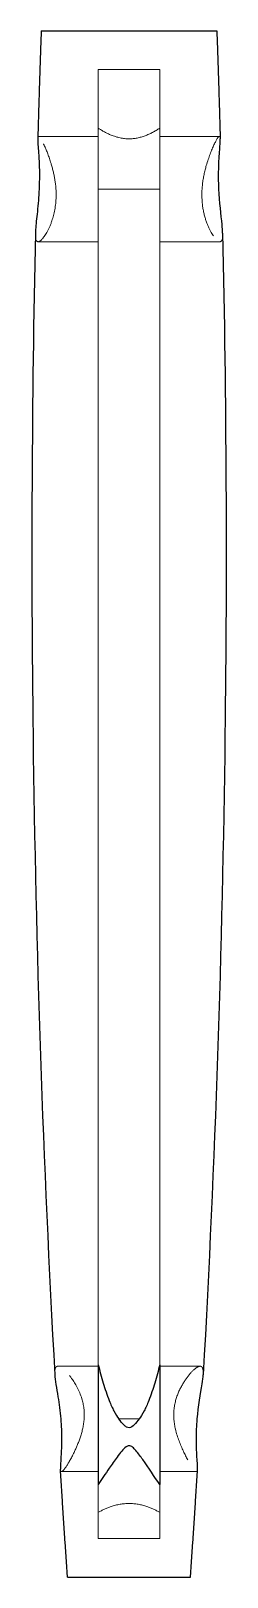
# Model space of a CAD drawing. Header units: millimetres. Extents: x -11 to 11, y -158 to 18.
import ezdxf

# ---------------------------------------------------------------- set-up
doc = ezdxf.new("R2010")
doc.units = ezdxf.units.MM
doc.linetypes.add('ACAD_ISO02W100', pattern=[15, 12, -3])
doc.layers.add('HIDDEN', color=7, linetype='ACAD_ISO02W100', lineweight=13)
doc.layers.add('VISIBLE', color=7, linetype='Continuous', lineweight=25)

msp = doc.modelspace()

# ---------------------------------------------------------------- linework, layer by layer
at = {"layer": 'HIDDEN'}
for p, q in [((-3.5, 13.6), (3.5, 13.6)), ((-3.5, 6), (-10.3, 6)), ((10.3, 6), (3.5, 6)), ((-3.5, -133.83), (-3.5, 0)), ((3.5, 0), (-3.5, 0)), ((3.5, -133.83), (3.5, 0)), ((-3.5, -6), (-10.36, -6)), ((10.36, -6), (3.5, -6)), ((-3.5, -134), (-8.1, -134)), ((8.1, -134), (3.5, -134)), ((1.16, -140), (-1.16, -140)), ((-3.5, -146), (-7.68, -146)), ((7.68, -146), (3.5, -146)), ((-3.5, -153.6), (3.5, -153.6))]:
    msp.add_line(p, q, dxfattribs=at)
for points, degree, knots in [([(10, 18), (10, 18), (9.74, 18), (9.24, 18), (8.74, 18), (8, 18), (7.07, 18), (5.22, 18), (2.62, 18), (0, 18), (-2.62, 18), (-5.22, 18), (-7.07, 18), (-8, 18), (-8.74, 18), (-9.24, 18), (-9.74, 18), (-10, 18), (-10, 18)], 3, [0, 0, 0, 0, 0.125, 0.125, 0.125, 0.25, 0.25, 0.25, 0.5, 0.5, 0.5, 0.75, 0.75, 0.75, 0.875, 0.875, 0.875, 1, 1, 1, 1]), ([(-10.36, -6), (-10.12, -6), (-9.75, -5.61), (-9.37, -4.94), (-9.16, -4.58), (-8.96, -4.14), (-8.78, -3.63), (-8.52, -2.86), (-8.32, -1.9), (-8.3, -0.88), (-8.29, -0.21), (-8.34, 0.47), (-8.45, 1.11), (-8.56, 1.76), (-8.71, 2.37), (-8.88, 2.92), (-9.11, 3.69), (-9.38, 4.36), (-9.61, 4.87), (-9.93, 5.58), (-10.18, 6), (-10.3, 6)], 3, [0, 0, 0, 0, 0.195813, 0.195813, 0.195813, 0.300926, 0.300926, 0.300926, 0.457428, 0.457428, 0.457428, 0.559265, 0.559265, 0.559265, 0.661102, 0.661102, 0.661102, 0.804377, 0.804377, 0.804377, 1, 1, 1, 1]), ([(-3.5, 6.93), (-3.03, 6.62), (-2.55, 6.35), (-2.04, 6.15), (-1.37, 5.87), (-0.67, 5.71), (0.03, 5.72), (0.64, 5.72), (1.24, 5.85), (1.83, 6.06), (2.41, 6.28), (2.97, 6.58), (3.5, 6.93)], 3, [0, 0, 0, 0, 0.217032, 0.217032, 0.217032, 0.504488, 0.504488, 0.504488, 0.752244, 0.752244, 0.752244, 1, 1, 1, 1]), ([(10.3, 6), (10.19, 6), (9.97, 5.64), (9.68, 5.03), (9.41, 4.44), (9.08, 3.63), (8.8, 2.67), (8.62, 2.03), (8.46, 1.3), (8.37, 0.55), (8.28, -0.21), (8.28, -0.99), (8.36, -1.72), (8.43, -2.41), (8.58, -3.03), (8.76, -3.57), (8.94, -4.11), (9.16, -4.57), (9.37, -4.94), (9.75, -5.61), (10.12, -6), (10.36, -6)], 3, [0, 0, 0, 0, 0.180781, 0.180781, 0.180781, 0.354241, 0.354241, 0.354241, 0.470414, 0.470414, 0.470414, 0.586588, 0.586588, 0.586588, 0.695478, 0.695478, 0.695478, 0.804368, 0.804368, 0.804368, 1, 1, 1, 1]), ([(-8.1, -134), (-8.34, -134), (-8.42, -134.32), (-8.47, -134.56), (-8.45, -134.96)], 2, [0, 0, 0, 0.577716, 0.577716, 1, 1, 1]), ([(-7.68, -146), (-7.57, -146), (-7.38, -145.77), (-7.12, -145.38), (-6.86, -144.97), (-6.53, -144.39), (-6.2, -143.69), (-5.97, -143.2), (-5.73, -142.64), (-5.53, -142.03), (-5.32, -141.4), (-5.16, -140.7), (-5.11, -139.98), (-5.05, -139.18), (-5.16, -138.38), (-5.37, -137.7), (-5.67, -136.75), (-6.1, -135.99), (-6.53, -135.39), (-6.83, -134.97), (-7.13, -134.63), (-7.41, -134.38), (-7.68, -134.14), (-7.92, -134), (-8.1, -134)], 3, [0, 0, 0, 0, 0.138999, 0.138999, 0.138999, 0.284067, 0.284067, 0.284067, 0.387492, 0.387492, 0.387492, 0.493208, 0.493208, 0.493208, 0.609083, 0.609083, 0.609083, 0.770258, 0.770258, 0.770258, 0.884983, 0.884983, 0.884983, 1, 1, 1, 1]), ([(8.1, -134), (7.93, -134), (7.69, -134.14), (7.42, -134.37), (7.14, -134.61), (6.84, -134.96), (6.54, -135.38), (6.23, -135.81), (5.91, -136.34), (5.64, -136.96), (5.39, -137.55), (5.19, -138.24), (5.12, -138.99), (5.05, -139.71), (5.13, -140.48), (5.29, -141.17), (5.51, -142.12), (5.86, -142.95), (6.19, -143.67), (6.53, -144.38), (6.86, -144.98), (7.13, -145.4), (7.38, -145.78), (7.57, -146), (7.68, -146)], 3, [0, 0, 0, 0, 0.113641, 0.113641, 0.113641, 0.228185, 0.228185, 0.228185, 0.346633, 0.346633, 0.346633, 0.45819, 0.45819, 0.45819, 0.56581, 0.56581, 0.56581, 0.713843, 0.713843, 0.713843, 0.862611, 0.862611, 0.862611, 1, 1, 1, 1]), ([(8.45, -134.96), (8.47, -134.55), (8.41, -134.31), (8.33, -134), (8.1, -134)], 2, [0, 0, 0, 0.435011, 0.435011, 1, 1, 1]), ([(-3.5, -150.63), (-3.04, -150.38), (-2.55, -150.15), (-2.04, -149.97), (-1.38, -149.75), (-0.68, -149.62), (0.02, -149.63), (0.71, -149.63), (1.39, -149.75), (2.04, -149.97), (2.55, -150.15), (3.04, -150.38), (3.5, -150.63)], 3, [0, 0, 0, 0, 0.219807, 0.219807, 0.219807, 0.502699, 0.502699, 0.502699, 0.780507, 0.780507, 0.780507, 1, 1, 1, 1]), ([(7, -158), (7, -158), (6.82, -158), (6.47, -158), (6.12, -158), (5.6, -158), (4.95, -158), (3.66, -158), (1.84, -158), (0, -158), (-1.84, -158), (-3.66, -158), (-4.95, -158), (-5.6, -158), (-6.12, -158), (-6.47, -158), (-6.82, -158), (-7, -158), (-7, -158)], 3, [0, 0, 0, 0, 0.125, 0.125, 0.125, 0.25, 0.25, 0.25, 0.5, 0.5, 0.5, 0.75, 0.75, 0.75, 0.875, 0.875, 0.875, 1, 1, 1, 1])]:
    msp.add_open_spline(points, degree=degree, knots=knots, dxfattribs=at)
for points, degree in [([(-3.5, 0), (-3.5, 1.52), (-3.5, 3.03), (-3.5, 4.49), (-3.5, 5.9), (-3.5, 7.24), (-3.5, 8.48), (-3.5, 9.62), (-3.5, 10.63), (-3.5, 11.52), (-3.5, 12.25), (-3.5, 12.84), (-3.5, 13.26), (-3.5, 13.51), (-3.5, 13.6)], 1), ([(-3.5, 13.6), (-3.5, 13.56), (-3.5, 13.45), (-3.5, 13.27), (-3.5, 13.01), (-3.5, 12.68), (-3.5, 12.28), (-3.5, 11.81), (-3.5, 11.28), (-3.5, 10.69), (-3.5, 10.04), (-3.5, 9.34), (-3.5, 8.58), (-3.5, 7.77), (-3.5, 6.93)], 1), ([(3.5, 0), (3.5, 1.52), (3.5, 3.03), (3.5, 4.49), (3.5, 5.9), (3.5, 7.24), (3.5, 8.48), (3.5, 9.62), (3.5, 10.63), (3.5, 11.52), (3.5, 12.25), (3.5, 12.84), (3.5, 13.26), (3.5, 13.51), (3.5, 13.6)], 1), ([(3.5, 13.6), (3.5, 13.56), (3.5, 13.45), (3.5, 13.27), (3.5, 13.01), (3.5, 12.68), (3.5, 12.28), (3.5, 11.81), (3.5, 11.28), (3.5, 10.69), (3.5, 10.04), (3.5, 9.34), (3.5, 8.58), (3.5, 7.77), (3.5, 6.93)], 1), ([(-10.3, 6), (-10.39, 6), (-10.39, 5.7)], 2), ([(-3.5, 6.93), (-3.5, -39.54), (-3.5, -86.95), (-3.5, -133.83)], 3), ([(-3.5, 0), (-3.5, 0.67), (-3.5, 1.34), (-3.5, 1.98), (-3.5, 2.6), (-3.5, 3.19), (-3.5, 3.74), (-3.5, 4.24), (-3.5, 4.69), (-3.5, 5.08), (-3.5, 5.41), (-3.5, 5.66), (-3.5, 5.85), (-3.5, 5.96), (-3.5, 6)], 1), ([(-3.5, 6), (-3.5, 5.85), (-3.5, 5.41), (-3.5, 4.69), (-3.5, 3.74), (-3.5, 2.6), (-3.5, 1.34), (-3.5, 0), (-3.5, -1.34), (-3.5, -2.6), (-3.5, -3.74), (-3.5, -4.69), (-3.5, -5.41), (-3.5, -5.85), (-3.5, -6)], 1), ([(3.5, 6.93), (3.5, -39.54), (3.5, -86.95), (3.5, -133.83)], 3), ([(3.5, 0), (3.5, 0.67), (3.5, 1.34), (3.5, 1.98), (3.5, 2.6), (3.5, 3.19), (3.5, 3.74), (3.5, 4.24), (3.5, 4.69), (3.5, 5.08), (3.5, 5.41), (3.5, 5.66), (3.5, 5.85), (3.5, 5.96), (3.5, 6)], 1), ([(3.5, 6), (3.5, 5.85), (3.5, 5.41), (3.5, 4.69), (3.5, 3.74), (3.5, 2.6), (3.5, 1.34), (3.5, 0), (3.5, -1.34), (3.5, -2.6), (3.5, -3.74), (3.5, -4.69), (3.5, -5.41), (3.5, -5.85), (3.5, -6)], 1), ([(10.39, 5.7), (10.39, 6), (10.3, 6)], 2), ([(-3.5, -6), (-3.5, -5.96), (-3.5, -5.85), (-3.5, -5.66), (-3.5, -5.41), (-3.5, -5.08), (-3.5, -4.69), (-3.5, -4.24), (-3.5, -3.74), (-3.5, -3.19), (-3.5, -2.6), (-3.5, -1.98), (-3.5, -1.34), (-3.5, -0.67), (-3.5, 0)], 1), ([(3.5, -6), (3.5, -5.96), (3.5, -5.85), (3.5, -5.66), (3.5, -5.41), (3.5, -5.08), (3.5, -4.69), (3.5, -4.24), (3.5, -3.74), (3.5, -3.19), (3.5, -2.6), (3.5, -1.98), (3.5, -1.34), (3.5, -0.67), (3.5, 0)], 1), ([(-10.66, -5.03), (-10.68, -5.67), (-10.58, -6), (-10.36, -6)], 3), ([(10.36, -6), (10.58, -6), (10.68, -5.67), (10.66, -5.03)], 3), ([(-3.5, -134), (-3.5, -140), (-3.5, -146)], 2), ([(-3.5, -140), (-3.5, -139.33), (-3.5, -138.66), (-3.5, -138.02), (-3.5, -137.4), (-3.5, -136.81), (-3.5, -136.26), (-3.5, -135.76), (-3.5, -135.31), (-3.5, -134.92), (-3.5, -134.59), (-3.5, -134.34), (-3.5, -134.15), (-3.5, -134.04), (-3.5, -134)], 1), ([(-3.5, -134), (-3.5, -134.15), (-3.5, -134.59), (-3.5, -135.31), (-3.5, -136.26), (-3.5, -137.4), (-3.5, -138.66), (-3.5, -140), (-3.5, -141.34), (-3.5, -142.6), (-3.5, -143.74), (-3.5, -144.69), (-3.5, -145.41), (-3.5, -145.85), (-3.5, -146)], 1), ([(3.5, -134), (3.5, -140), (3.5, -146)], 2), ([(3.5, -140), (3.5, -139.33), (3.5, -138.66), (3.5, -138.02), (3.5, -137.4), (3.5, -136.81), (3.5, -136.26), (3.5, -135.76), (3.5, -135.31), (3.5, -134.92), (3.5, -134.59), (3.5, -134.34), (3.5, -134.15), (3.5, -134.04), (3.5, -134)], 1), ([(3.5, -134), (3.5, -134.15), (3.5, -134.59), (3.5, -135.31), (3.5, -136.26), (3.5, -137.4), (3.5, -138.66), (3.5, -140), (3.5, -141.34), (3.5, -142.6), (3.5, -143.74), (3.5, -144.69), (3.5, -145.41), (3.5, -145.85), (3.5, -146)], 1), ([(-3.5, -146), (-3.5, -145.96), (-3.5, -145.85), (-3.5, -145.66), (-3.5, -145.41), (-3.5, -145.08), (-3.5, -144.69), (-3.5, -144.24), (-3.5, -143.74), (-3.5, -143.19), (-3.5, -142.6), (-3.5, -141.98), (-3.5, -141.34), (-3.5, -140.67), (-3.5, -140)], 1), ([(3.5, -146), (3.5, -145.96), (3.5, -145.85), (3.5, -145.66), (3.5, -145.41), (3.5, -145.08), (3.5, -144.69), (3.5, -144.24), (3.5, -143.74), (3.5, -143.19), (3.5, -142.6), (3.5, -141.98), (3.5, -141.34), (3.5, -140.67), (3.5, -140)], 1), ([(-7.81, -145.7), (-7.8, -146), (-7.68, -146)], 2), ([(7.68, -146), (7.8, -146), (7.81, -145.7)], 2), ([(-3.5, -147.48), (-3.5, -150.63)], 1), ([(-3.5, -153.6), (-3.5, -153.57), (-3.5, -153.46), (-3.5, -153.3), (-3.5, -153.06), (-3.5, -152.76), (-3.5, -152.4), (-3.5, -151.97), (-3.5, -151.49), (-3.5, -150.94), (-3.5, -150.35), (-3.5, -149.7), (-3.5, -149), (-3.5, -148.26), (-3.5, -147.48)], 1), ([(3.5, -147.48), (3.5, -150.63)], 1), ([(3.5, -153.6), (3.5, -153.57), (3.5, -153.46), (3.5, -153.3), (3.5, -153.06), (3.5, -152.76), (3.5, -152.4), (3.5, -151.97), (3.5, -151.49), (3.5, -150.94), (3.5, -150.35), (3.5, -149.7), (3.5, -149), (3.5, -148.26), (3.5, -147.48)], 1), ([(-3.5, -150.63), (-3.5, -151.03), (-3.5, -151.4), (-3.5, -151.74), (-3.5, -152.06), (-3.5, -152.35), (-3.5, -152.61), (-3.5, -152.84), (-3.5, -153.04), (-3.5, -153.21), (-3.5, -153.35), (-3.5, -153.46), (-3.5, -153.54), (-3.5, -153.58), (-3.5, -153.6)], 1), ([(3.5, -150.63), (3.5, -151.03), (3.5, -151.4), (3.5, -151.74), (3.5, -152.06), (3.5, -152.35), (3.5, -152.61), (3.5, -152.84), (3.5, -153.04), (3.5, -153.21), (3.5, -153.35), (3.5, -153.46), (3.5, -153.54), (3.5, -153.58), (3.5, -153.6)], 1)]:
    msp.add_open_spline(points, degree=degree, dxfattribs=at)
at = {"layer": 'VISIBLE'}
for points, degree in [([(-10, 18), (-10.22, 11.86), (-10.39, 5.7)], 2), ([(10, 18), (10.22, 11.86), (10.39, 5.7)], 2), ([(-3.5, -133.83), (-3.5, -140.67), (-3.5, -147.48)], 2), ([(-3.5, -133.83), (-3.5, -134)], 1), ([(3.5, -133.83), (3.5, -140.67), (3.5, -147.48)], 2), ([(3.5, -133.83), (3.5, -134)], 1), ([(-7, -158), (-7.43, -151.86), (-7.81, -145.7)], 2), ([(-3.5, -146), (-3.5, -147.48)], 1), ([(3.5, -146), (3.5, -147.48)], 1), ([(7, -158), (7.43, -151.86), (7.81, -145.7)], 2)]:
    msp.add_open_spline(points, degree=degree, dxfattribs=at)
for points, knots in [([(-10, 18), (-10, 18), (-9.74, 18), (-9.24, 18), (-8.74, 18), (-8, 18), (-7.07, 18), (-5.22, 18), (-2.62, 18), (0, 18)], [0, 0, 0, 0, 0.25, 0.25, 0.25, 0.5, 0.5, 0.5, 1, 1, 1, 1]), ([(0, 18), (2.62, 18), (5.22, 18), (7.07, 18), (8, 18), (8.74, 18), (9.24, 18), (9.74, 18), (10, 18), (10, 18)], [0, 0, 0, 0, 0.125, 0.125, 0.125, 0.1875, 0.1875, 0.1875, 0.25, 0.25, 0.25, 0.25]), ([(-10.39, 5.7), (-10.4, 5.39), (-10.35, 4.82), (-10.3, 4.08), (-10.26, 3.53), (-10.23, 2.89), (-10.21, 2.19), (-10.2, 1.49), (-10.21, 0.75), (-10.24, 0)], [0, 0, 0, 0, 0.404449, 0.404449, 0.404449, 0.702224, 0.702224, 0.702224, 1, 1, 1, 1]), ([(10.24, 0), (10.23, 0.21), (10.22, 0.43), (10.22, 0.64), (10.19, 1.54), (10.21, 2.42), (10.25, 3.18), (10.28, 3.95), (10.34, 4.61), (10.37, 5.09), (10.39, 5.34), (10.4, 5.55), (10.39, 5.7)], [0, 0, 0, 0, 1, 1, 1, 5.255903, 5.255903, 5.255903, 9.511806, 9.511806, 9.511806, 11.791255, 11.791255, 11.791255, 11.791255]), ([(-10.24, 0), (-10.28, -0.88), (-10.36, -1.75), (-10.44, -2.55), (-10.52, -3.34), (-10.61, -4.05), (-10.64, -4.61), (-10.65, -4.76), (-10.66, -4.9), (-10.66, -5.03)], [0, 0, 0, 0, 0.1170707, 0.1170707, 0.1170707, 0.2341413, 0.2341413, 0.2341413, 0.265588, 0.265588, 0.265588, 0.265588]), ([(10.66, -5.03), (10.66, -4.75), (10.63, -4.42), (10.6, -4.04), (10.49, -2.95), (10.31, -1.49), (10.24, 0)], [0, 0, 0, 0, 0.255386, 0.255386, 0.255386, 1, 1, 1, 1]), ([(-10.66, -5.03), (-11.08, -24), (-11.17, -43.09), (-10.93, -62.19), (-10.63, -86.51), (-9.8, -110.85), (-8.45, -134.96)], [0, 0, 0, 0, 0.439921, 0.439921, 0.439921, 1, 1, 1, 1]), ([(10.66, -5.03), (11.08, -24), (11.17, -43.09), (10.93, -62.19), (10.63, -86.51), (9.8, -110.85), (8.45, -134.96)], [0, 0, 0, 0, 0.439921, 0.439921, 0.439921, 1, 1, 1, 1]), ([(-8.45, -134.96), (-8.41, -135.59), (-8.25, -136.48), (-8.09, -137.49), (-7.97, -138.27), (-7.85, -139.13), (-7.77, -140)], [0, 0, 0, 0, 0.566646, 0.566646, 0.566646, 1, 1, 1, 1]), ([(-3.5, -133.83), (-3.42, -134.13), (-3.33, -134.5), (-3.23, -134.85), (-3.14, -135.21), (-3.04, -135.55), (-2.93, -135.91), (-2.73, -136.58), (-2.51, -137.25), (-2.25, -137.91), (-2.07, -138.36), (-1.9, -138.74), (-1.72, -139.08), (-1.54, -139.45), (-1.34, -139.76), (-1.16, -140)], [0, 0, 0, 0, 0.152977, 0.152977, 0.152977, 0.305955, 0.305955, 0.305955, 0.593165, 0.593165, 0.593165, 0.786329, 0.786329, 0.786329, 1, 1, 1, 1]), ([(3.5, -133.83), (3.42, -134.13), (3.33, -134.5), (3.23, -134.85), (3.14, -135.21), (3.04, -135.55), (2.93, -135.91), (2.73, -136.58), (2.51, -137.25), (2.25, -137.91), (2.07, -138.36), (1.9, -138.74), (1.72, -139.08), (1.54, -139.45), (1.34, -139.76), (1.16, -140)], [0, 0, 0, 0, 0.152977, 0.152977, 0.152977, 0.305955, 0.305955, 0.305955, 0.593165, 0.593165, 0.593165, 0.786329, 0.786329, 0.786329, 1, 1, 1, 1]), ([(7.77, -140), (7.9, -138.53), (8.16, -137.1), (8.33, -136.02), (8.39, -135.61), (8.43, -135.26), (8.45, -134.96)], [0, 0, 0, 0, 4.581976, 4.581976, 4.581976, 6.26589, 6.26589, 6.26589, 6.26589]), ([(-7.77, -140), (-7.7, -140.79), (-7.67, -141.58), (-7.67, -142.31), (-7.68, -143.04), (-7.71, -143.71), (-7.75, -144.27), (-7.79, -144.92), (-7.83, -145.42), (-7.81, -145.7)], [0, 0, 0, 0, 0.1364035, 0.1364035, 0.1364035, 0.2728069, 0.2728069, 0.2728069, 0.4324704, 0.4324704, 0.4324704, 0.4324704]), ([(0, -141.01), (-0.09, -141.01), (-0.18, -140.98), (-0.29, -140.92), (-0.39, -140.86), (-0.49, -140.77), (-0.59, -140.67), (-0.79, -140.47), (-0.98, -140.24), (-1.16, -140)], [0, 0, 0, 0, 0.248215, 0.248215, 0.248215, 0.49643, 0.49643, 0.49643, 1, 1, 1, 1]), ([(1.16, -140), (0.98, -140.23), (0.8, -140.46), (0.6, -140.66), (0.42, -140.84), (0.22, -141.01), (0, -141.01)], [0, 0, 0, 0, 0.527588, 0.527588, 0.527588, 1, 1, 1, 1]), ([(7.81, -145.7), (7.83, -145.41), (7.79, -144.89), (7.74, -144.22), (7.71, -143.66), (7.67, -143), (7.67, -142.28), (7.67, -141.56), (7.7, -140.78), (7.77, -140)], [0, 0, 0, 0, 0.378916, 0.378916, 0.378916, 0.689458, 0.689458, 0.689458, 1, 1, 1, 1]), ([(0, -143.05), (-0.12, -143.05), (-0.23, -143.1), (-0.33, -143.17), (-0.51, -143.3), (-0.67, -143.47), (-0.83, -143.65), (-1.01, -143.87), (-1.19, -144.1), (-1.36, -144.34), (-1.67, -144.76), (-1.97, -145.19), (-2.26, -145.61), (-2.69, -146.25), (-3.1, -146.87), (-3.5, -147.48)], [0, 0, 0, 0, 0.0724025, 0.0724025, 0.0724025, 0.2001832, 0.2001832, 0.2001832, 0.3503733, 0.3503733, 0.3503733, 0.6122726, 0.6122726, 0.6122726, 0.9999998, 0.9999998, 0.9999998, 0.9999998]), ([(3.5, -147.48), (2.89, -146.55), (2.25, -145.59), (1.57, -144.63), (1.32, -144.28), (1.07, -143.93), (0.79, -143.61), (0.66, -143.46), (0.53, -143.32), (0.4, -143.22), (0.28, -143.12), (0.14, -143.05), (0, -143.05)], [0, 0, 0, 0, 0.588677, 0.588677, 0.588677, 0.803489, 0.803489, 0.803489, 0.906166, 0.906166, 0.906166, 1, 1, 1, 1]), ([(-7, -158), (-7, -158), (-6.82, -158), (-6.47, -158), (-6.12, -158), (-5.6, -158), (-4.95, -158), (-3.66, -158), (-1.84, -158), (0, -158)], [0, 0, 0, 0, 0.25, 0.25, 0.25, 0.5, 0.5, 0.5, 1, 1, 1, 1]), ([(0, -158), (1.84, -158), (3.66, -158), (4.95, -158), (5.6, -158), (6.12, -158), (6.47, -158), (6.82, -158), (7, -158), (7, -158)], [0, 0, 0, 0, 0.125, 0.125, 0.125, 0.1875, 0.1875, 0.1875, 0.25, 0.25, 0.25, 0.25])]:
    msp.add_open_spline(points, degree=3, knots=knots, dxfattribs=at)

doc.saveas('drawing.dxf')
